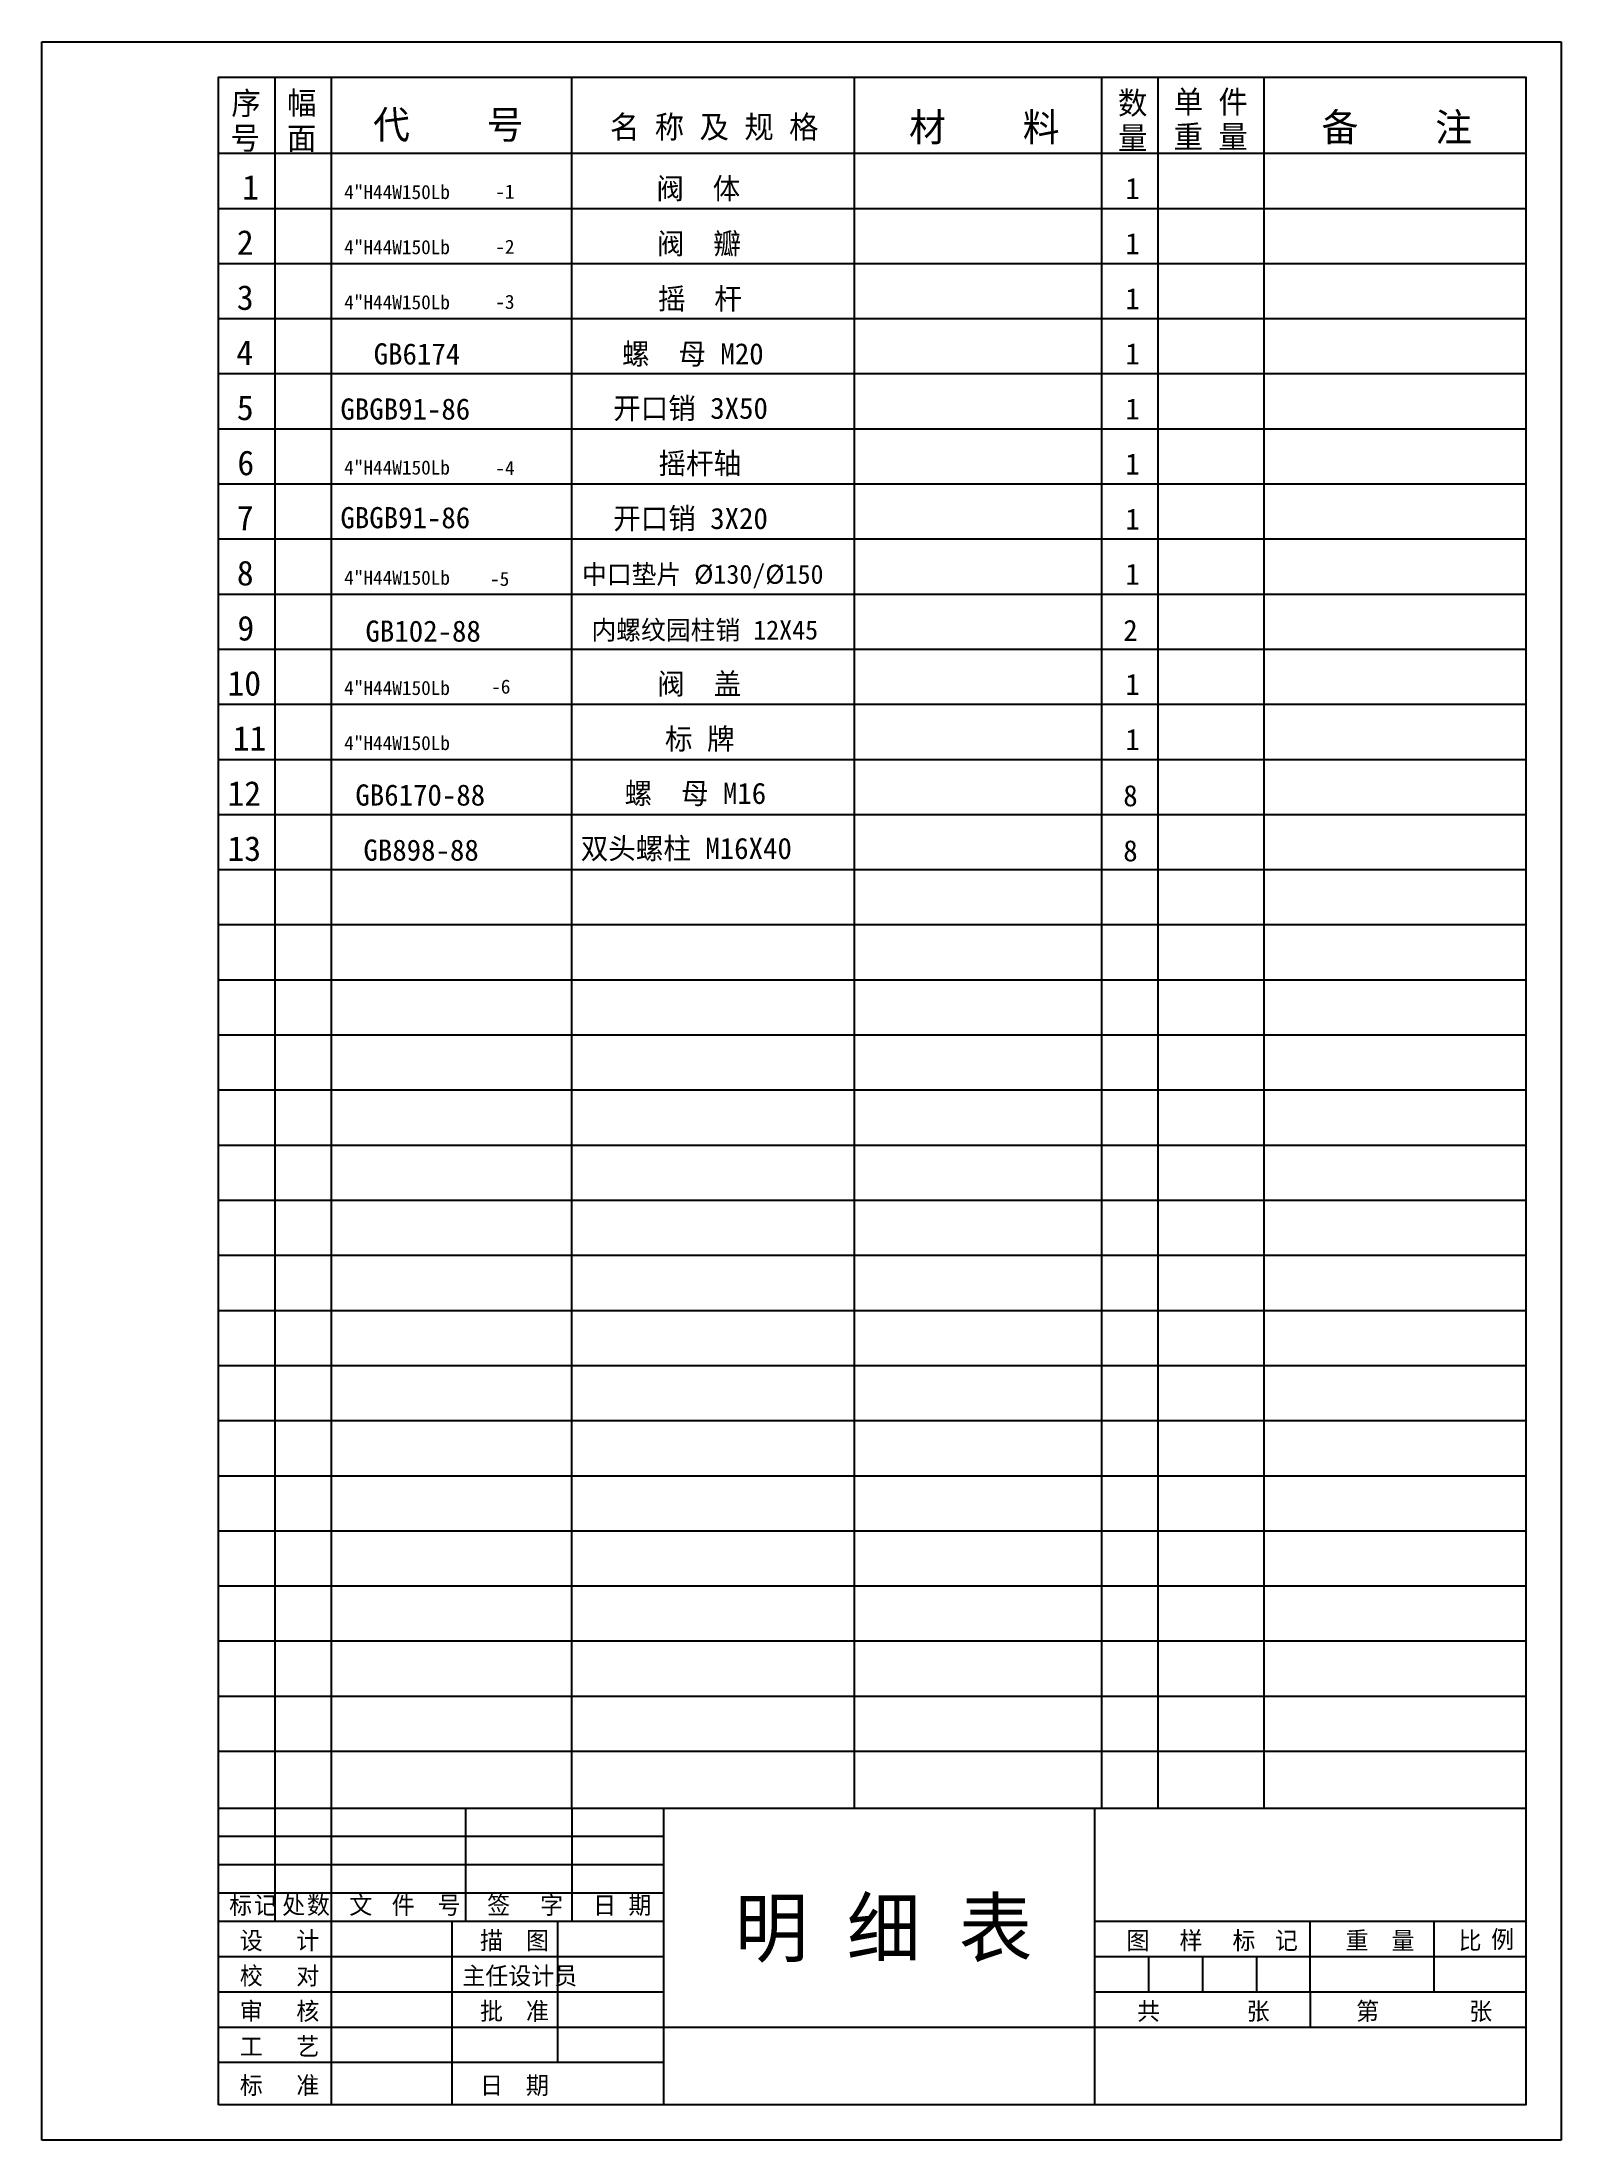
# Model space of a CAD drawing. Header units: metres. Extents: x 0 to 215, y 0 to 297.
import ezdxf

# ---------------------------------------------------------------- set-up
doc = ezdxf.new("R2010")
doc.units = ezdxf.units.M
for name, color, linetype in [('D', 1, 'Continuous'), ('FL', 5, 'Continuous'), ('HA', 5, 'Continuous'), ('T', 7, 'Continuous'), ('TL', 4, 'Continuous')]:
    doc.layers.add(name, color=color, linetype=linetype)

msp = doc.modelspace()

# ---------------------------------------------------------------- linework, layer by layer
at = {"layer": 'FL'}
for p, q in [((0, 0), (0, 297)), ((0, 297), (215, 297)), ((215, 297), (215, 0)), ((33, 31), (33, 47)), ((41, 5), (41, 47)), ((60, 31), (60, 47)), ((75, 47), (75, 31)), ((25, 43), (88, 43)), ((25, 39), (88, 39)), ((25, 35), (88, 35)), ((73, 11), (73, 31)), ((25, 26), (88, 26)), ((156.62, 26), (156.62, 21)), ((164.25, 26), (164.25, 21)), ((171.88, 26), (171.88, 21)), ((25, 21), (88, 21)), ((25, 16), (88, 16)), ((25, 11), (88, 11)), ((215, 0), (0, 0))]:
    msp.add_line(p, q, dxfattribs=at)
at = {"layer": 'HA'}
for p, q in [((33, 47), (33, 292)), ((41, 47), (41, 292)), ((75, 47), (75, 292)), ((115, 47), (115, 292)), ((150, 47), (150, 292)), ((158, 47), (158, 292)), ((173, 47), (173, 292)), ((210, 281.2), (25, 281.2)), ((210, 273.4), (25, 273.4)), ((210, 265.6), (25, 265.6)), ((210, 257.8), (25, 257.8)), ((210, 250), (25, 250)), ((210, 242.2), (25, 242.2)), ((210, 234.4), (25, 234.4)), ((210, 226.6), (25, 226.6)), ((210, 218.8), (25, 218.8)), ((210, 211), (25, 211)), ((210, 203.2), (25, 203.2)), ((210, 195.4), (25, 195.4)), ((210, 187.6), (25, 187.6)), ((210, 179.8), (25, 179.8)), ((210, 172), (25, 172)), ((210, 164.2), (25, 164.2)), ((210, 156.4), (25, 156.4)), ((210, 148.6), (25, 148.6)), ((210, 140.8), (25, 140.8)), ((210, 133), (25, 133)), ((210, 125.2), (25, 125.2)), ((210, 117.4), (25, 117.4)), ((210, 109.6), (25, 109.6)), ((210, 101.8), (25, 101.8)), ((210, 94), (25, 94)), ((210, 86.2), (25, 86.2)), ((210, 78.4), (25, 78.4)), ((210, 70.6), (25, 70.6)), ((210, 62.8), (25, 62.8)), ((210, 55), (25, 55))]:
    msp.add_line(p, q, dxfattribs=at)
at = {"layer": 'TL'}
for p, q in [((25, 47), (210, 47)), ((25, 5), (25, 47)), ((88, 5), (88, 47)), ((149, 5), (149, 47)), ((25, 31), (88, 31)), ((58, 31), (58, 5)), ((149, 31), (210, 31)), ((179.5, 21), (179.5, 31)), ((197, 31), (197, 21)), ((149, 26), (210, 26)), ((149, 21), (210, 21)), ((179.5, 21), (179.5, 16)), ((88, 16), (210, 16))]:
    msp.add_line(p, q, dxfattribs=at)
msp.add_lwpolyline([(25, 5), (25, 292), (210, 292), (210, 5)], close=True, dxfattribs=at)

# ---------------------------------------------------------------- texts
at = {"layer": 'D'}
for s, height, p in [('序', 3.2, (26.8, 286.73)), ('幅', 3.2, (34.68, 286.76)), ('数', 3.2, (152.3, 286.77)), ('单 件', 3.2, (160.18, 286.92)), ('号', 3.2, (26.69, 281.79)), ('面', 3.2, (34.68, 281.76)), ('代    号', 4, (46.87, 283.29)), ('名 称 及 规 格', 3.2, (80.4, 283.37)), ('材    料', 4, (122.73, 282.93)), ('量', 3.2, (152.3, 281.82)), ('重 量', 3.2, (160.17, 281.98)), ('备    注', 4, (181.11, 282.93)), ('1', 3.5, (28.33, 274.67)), ('4"H44W150Lb', 2, (42.78, 274.76)), ('-1', 2, (64.16, 274.82)), ('阀  体', 3, (86.96, 274.76)), ('1', 3, (153.34, 274.76)), ('2', 3.5, (27.58, 266.87)), ('阀  瓣', 3, (87.04, 266.96)), ('4"H44W150Lb', 2, (42.78, 266.96)), ('-2', 2, (64.16, 267.01)), ('1', 3, (153.34, 266.96)), ('3', 3.5, (27.58, 259.07)), ('摇  杆', 3, (87.18, 259.16)), ('1', 3, (153.34, 259.16)), ('4"H44W150Lb', 2, (42.78, 259.16)), ('-3', 2, (64.16, 259.21)), ('4', 3.5, (27.5, 251.27)), ('GB6174', 3, (46.95, 251.34)), ('螺  母 M20', 3, (82.1, 251.36)), ('1', 3, (153.34, 251.36)), ('5', 3.5, (27.58, 243.47)), ('GBGB91-86', 3, (42.24, 243.54)), ('开口销 3X50', 3, (80.84, 243.65)), ('1', 3, (153.34, 243.56)), ('6', 3.5, (27.66, 235.67)), ('4"H44W150Lb', 2, (42.78, 235.76)), ('-4', 2, (64.18, 235.69)), ('摇杆轴', 3, (87.26, 235.85)), ('1', 3, (153.34, 235.76)), ('7', 3.5, (27.58, 227.87)), ('GBGB91-86', 3, (42.24, 228.16)), ('开口销 3X20', 3, (80.84, 228.05)), ('1', 3, (153.34, 227.96)), ('8', 3.5, (27.58, 220.07)), ('中口垫片 %%C130/%%C150', 2.7, (76.43, 220.3)), ('1', 3, (153.34, 220.16)), ('4"H44W150Lb', 2, (42.78, 220.16)), ('-5', 2, (63.42, 220)), ('9', 3.5, (27.66, 212.27)), ('GB102-88', 3, (45.79, 212.1)), ('内螺纹园柱销 12X45', 2.7, (77.77, 212.41)), ('2', 3, (153.04, 212.21)), ('10', 3.5, (26.25, 204.47)), ('阀  盖', 3, (87.08, 204.64)), ('4"H44W150Lb', 2, (42.78, 204.56)), ('-6', 2, (63.58, 204.75)), ('1', 3, (153.34, 204.56)), ('11', 3.5, (27, 196.67)), ('标 牌', 3, (88.18, 196.84)), ('1', 3, (153.34, 196.76)), ('4"H44W150Lb', 2, (42.78, 196.76)), ('12', 3.5, (26.25, 188.87)), ('GB6170-88', 3, (44.36, 188.9)), ('螺  母 M16', 3, (82.46, 189.14)), ('8', 3, (153.04, 188.81)), ('13', 3.5, (26.25, 181.07)), ('GB898-88', 3, (45.5, 181.1)), ('双头螺柱 M16X40', 3, (76.25, 181.34)), ('8', 3, (153.04, 181.01)), ('明 细 表', 8, (98.08, 26.04))]:
    msp.add_text(s, height=height, dxfattribs=at).set_placement(p)
at = {"layer": 'T'}
for s, p in [('标', (26.5, 32)), ('记', (30, 32)), ('处', (34, 32)), ('数', (37.5, 32)), ('文', (43.5, 32)), ('件', (49.5, 32)), ('号', (56, 32)), ('签', (63, 32)), ('字', (70.5, 32)), ('日', (78, 32)), ('期', (83, 32)), ('设', (28, 27)), ('计', (36, 27)), ('描', (62, 27)), ('图', (68.5, 27)), ('图', (153.5, 27)), ('样', (161, 27)), ('标', (168.5, 27)), ('记', (174.5, 27)), ('重', (184.5, 27)), ('量', (191, 27)), ('比', (200.5, 27)), ('例', (205.11, 27.16)), ('校', (28, 22)), ('对', (36, 22)), ('主任设计员', (59.5, 22)), ('审', (28, 17)), ('核', (36, 17)), ('批', (62, 17)), ('准', (68.5, 17)), ('共', (155, 17)), ('张', (170.5, 17)), ('第', (186, 17)), ('张', (202, 17)), ('艺', (36, 12)), ('工', (28, 12)), ('标', (28, 6.5)), ('准', (36, 6.5)), ('日', (62, 6.5)), ('期', (68.5, 6.5))]:
    msp.add_text(s, height=2.5, dxfattribs=at).set_placement(p)

doc.saveas('drawing.dxf')
